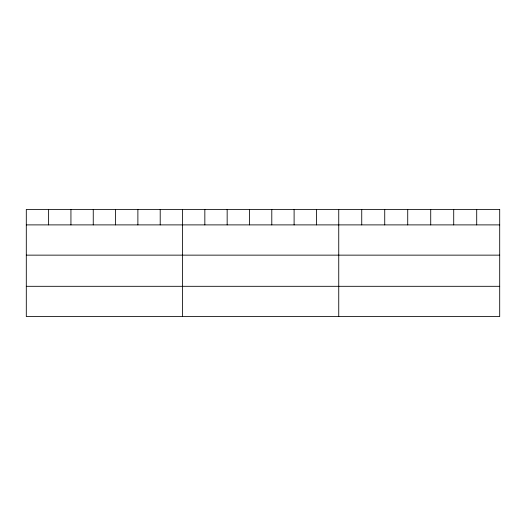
<?xml version="1.0" encoding="UTF-8"?>
<svg xmlns="http://www.w3.org/2000/svg" width="526" height="526" viewBox="0 0 526 526"><rect width="100%" height="100%" fill="white"/><g stroke="black" fill="none" stroke-linecap="round" stroke-linejoin="round"><path stroke-width="0.79" d="M26.3 224.891L499.7 224.891M26.3 255.143L499.7 255.143M26.3 286.308L499.7 286.308M476.707 209.44L476.707 224.891M453.714 209.44L453.714 224.891M430.722 209.44L430.722 224.891M407.722 209.44L407.722 224.891M384.73 209.44L384.73 224.891M361.737 209.44L361.737 224.891M338.744 209.44L338.744 316.56M316.428 209.44L316.428 224.891M294.106 209.44L294.106 224.891M271.791 209.44L271.791 224.891M249.475 209.44L249.475 224.891M227.16 209.44L227.16 224.891M204.838 209.44L204.838 224.891M182.522 209.44L182.522 316.56M160.206 209.44L160.206 224.891M137.884 209.44L137.884 224.891M115.569 209.44L115.569 224.891M93.253 209.44L93.253 224.891M70.938 209.44L70.938 224.891M48.616 209.44L48.616 224.891M499.7 209.44L26.3 209.44L26.3 316.56L499.7 316.56L499.7 209.44"/></g></svg>
